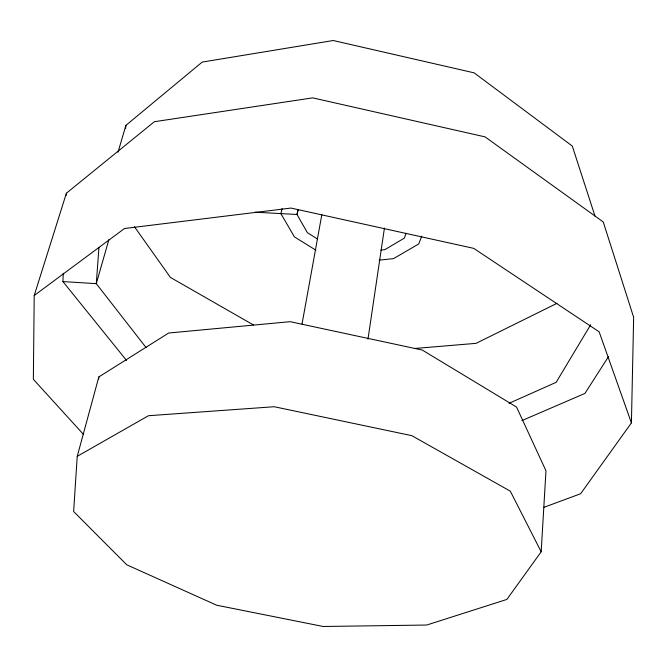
<?xml version="1.0" encoding="UTF-8"?>
<svg xmlns="http://www.w3.org/2000/svg" width="667" height="667" viewBox="0 0 667 667"><rect width="100%" height="100%" fill="white"/><g stroke="black" fill="none" stroke-linecap="round" stroke-linejoin="round"><path stroke-width="1" d="M543.513 507.479L580.607 493.755L631.416 422.895L633.65 317.317L603.26 221.969L485.059 136.877L312.69 97.866L154.352 121.719L66.392 193.222L34.217 295.506L33.35 379.306L83.725 434.684M126.53 360.438L62.923 281.566L63.248 273.253M66.316 195.298L66.392 193.222M541.179 551.776L545.973 470.794L516.566 407.07L422.261 350.05L290.137 321.677L168.684 333.016L98.841 376.93L77.23 456.328L73.628 511.514L126.772 564.807L216.708 605.227L323.153 626.48L426.705 625.037L506.862 599.433L541.179 551.776L510.297 491.162L411.856 435.668L274.237 406.728L148.474 415.724L77.23 456.328M98.949 247.365L96.29 283.658L146.123 347.64M98.666 378.981L98.841 376.93M125.629 128.464L125.905 125.371L202.193 62.089L333.225 40.52L474.12 72.845L572.294 146.048L595.014 216.158M367.967 339.203L384.442 228.014M302.026 324.02L321.861 214.474M297.991 209.396L297.007 214.482L307.362 232.666L317.567 239.044M282.091 208.554L280.865 213.598L294.422 236.893L315.925 250.225M298.299 209.496L297.007 214.482L254.902 212.189M108.854 239.728L96.29 283.658L62.923 281.566M118.001 152.226L125.905 125.371M406.136 233.275L404.344 238.119L384.834 249.666L380.799 250.108M421.727 236.168L418.734 243.947L393.538 258.613L379.206 260.147M590.679 324.737L556.153 382.324L509.054 403.31M608.454 356.687L584.934 393.438L521.869 420.61M34.217 295.506L124.496 228.506L290.937 208.062L473.695 248.357L599.133 331.807L631.416 422.895M557.028 303.293L476.055 343.347L414.324 348.516M253.435 324.962L170.435 277.43L134.442 226.747"/></g></svg>
